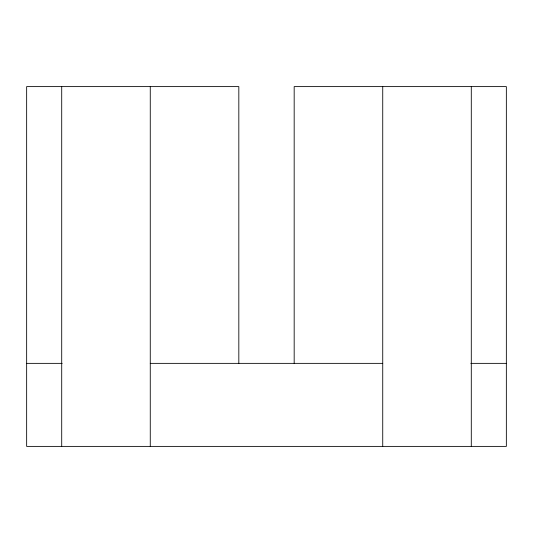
<?xml version="1.0" encoding="UTF-8"?>
<svg xmlns="http://www.w3.org/2000/svg" width="533" height="533" viewBox="0 0 533 533"><rect width="100%" height="100%" fill="white"/><g stroke="black" fill="none" stroke-linecap="round" stroke-linejoin="round"><path stroke-width="0.8" d="M26.65 363.359L62.161 363.359M150.266 363.359L382.734 363.359M470.839 363.359L506.35 363.359M471.292 86.612L471.292 446.387M382.734 86.612L382.734 446.387M294.176 363.359L294.176 86.612L506.35 86.612L506.35 446.387L26.65 446.387L26.65 86.612L238.824 86.612L238.824 363.359M150.266 86.612L150.266 446.387M61.708 86.612L61.708 446.387"/></g></svg>
